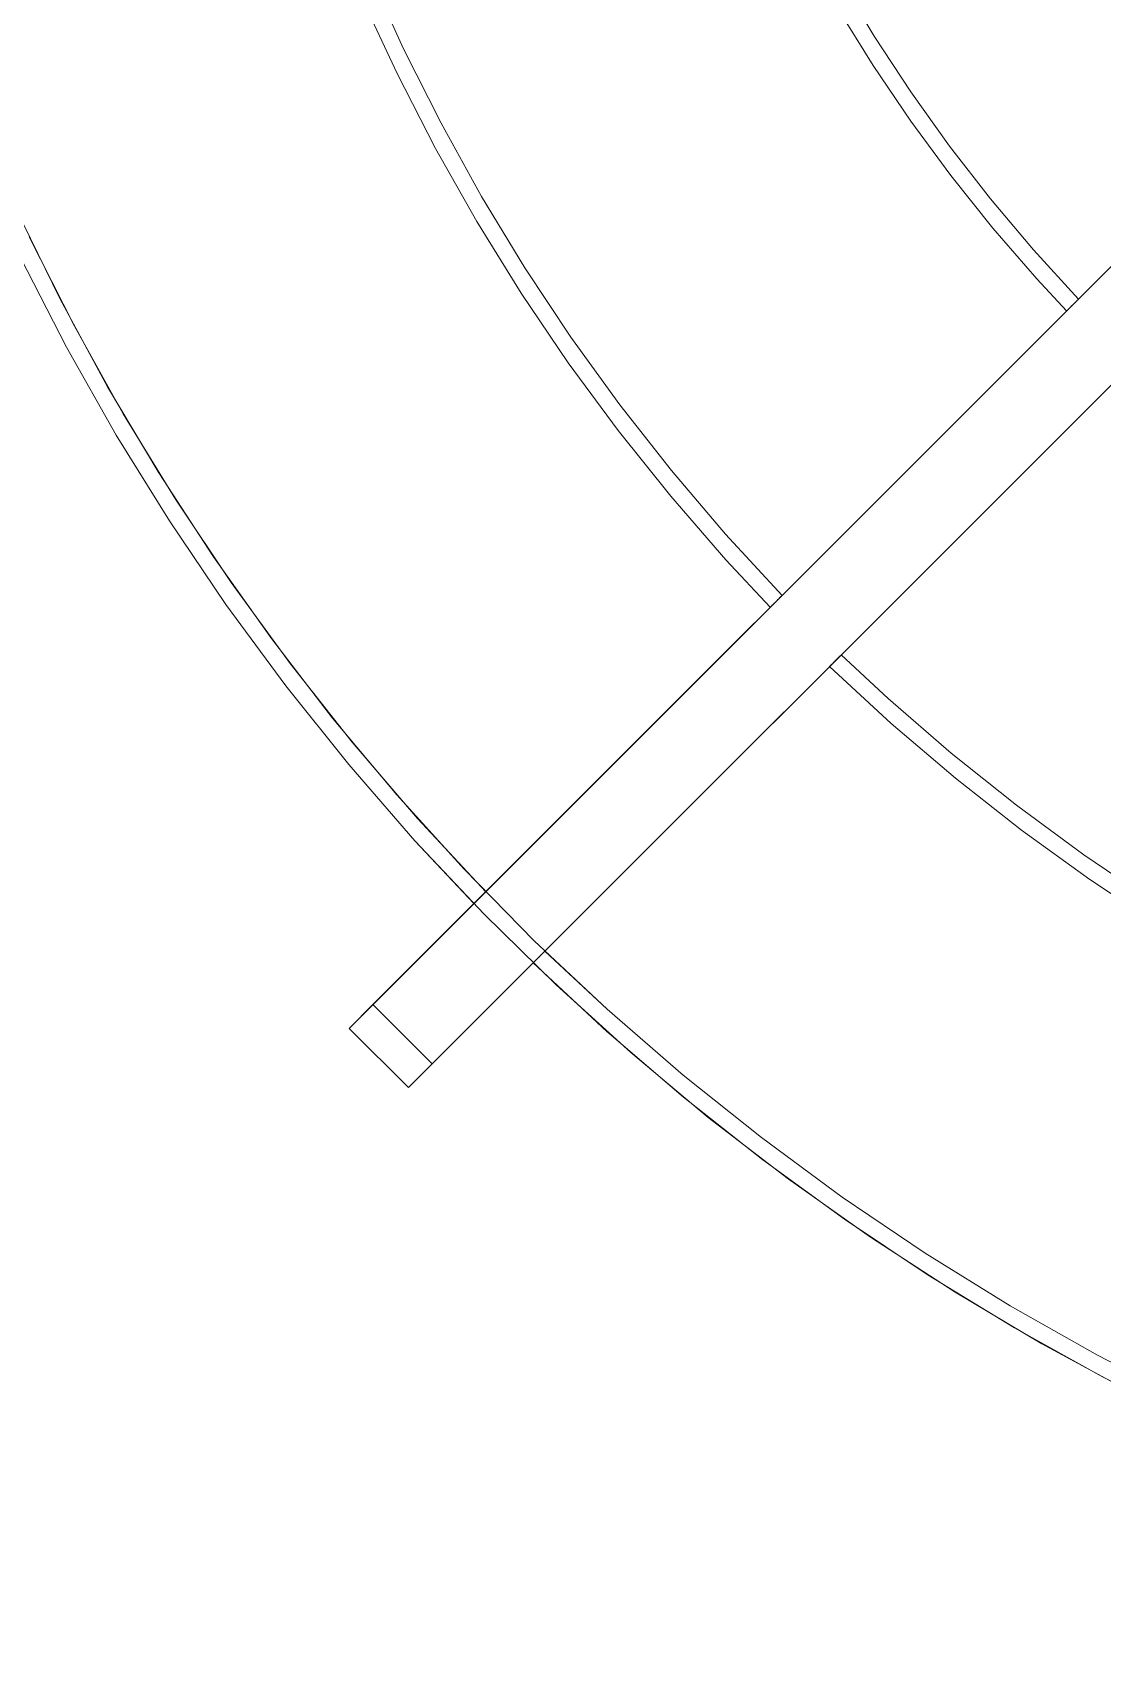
# Model space of a CAD drawing. Header units: millimetres. Extents: x -22227 to 20164, y 15335 to 61747.
# Drawn here: x -5887.4 to -5759.8, y 60945.9 to 61141.6 of the extents above; entities that cross this region are included whole.
import ezdxf

# ---------------------------------------------------------------- set-up
doc = ezdxf.new("R2010")
doc.units = ezdxf.units.MM
doc.layers.add('M-EQPM', color=7, linetype='Continuous', lineweight=5)

# ---------------------------------------------------------------- blocks, each defined once
blk = doc.blocks.new('DanNong_VRV - OD-A-1-1235631-MẶT BẰNG BỐ TRÍ THIẾT BỊ')
at = {"layer": 'M-EQPM'}
for p, q in [((-18.72, -35.93), (173.61, 156.4)), ((173.61, 156.4), (-15.9, -33.1)), ((180.68, 149.33), (-11.65, -43)), ((-8.82, -40.17), (180.68, 149.33)), ((-15.9, -33.1), (-18.72, -35.93)), ((-15.9, -33.1), (-8.82, -40.17)), ((-15.9, -33.1), (-8.82, -40.17)), ((-18.72, -35.93), (-11.65, -43)), ((-18.72, -35.93), (-11.65, -43)), ((-11.65, -43), (-8.82, -40.17))]:
    blk.add_line(p, q, dxfattribs=at)
at = {"layer": 'M-EQPM', "flags": 128}
for points in [[(-57.93, 56.05), (-52.43, 45.34), (-46.5, 34.86), (-40.16, 24.63), (-33.42, 14.66), (-26.28, 4.96), (-18.76, -4.44), (-10.87, -13.54), (-3.85, -21.05)], [(-57.93, 56.05), (-52.43, 45.34), (-46.5, 34.86), (-40.16, 24.63), (-33.42, 14.66), (-26.28, 4.96), (-18.76, -4.44), (-10.87, -13.54), (-2.62, -22.31), (5.97, -30.74), (14.89, -38.82), (24.13, -46.55), (33.66, -53.89), (43.49, -60.85), (53.58, -67.41), (63.93, -73.56), (74.52, -79.29)], [(-57.93, 56.05), (-52.43, 45.34), (-46.5, 34.86), (-40.16, 24.63), (-33.42, 14.66), (-26.28, 4.96), (-18.76, -4.44), (-10.87, -13.54), (-2.62, -22.31), (5.97, -30.74), (14.89, -38.82), (24.13, -46.55), (33.66, -53.89), (43.49, -60.85), (53.58, -67.41), (63.93, -73.56), (74.52, -79.29)], [(81.21, -80.41), (70.57, -74.94), (60.16, -69.06), (49.99, -62.76), (40.09, -56.06), (30.46, -48.97), (21.12, -41.5), (12.08, -33.66), (3.37, -25.47), (-5.01, -16.94), (-13.04, -8.08), (-20.71, 1.1), (-28, 10.58), (-34.92, 20.33), (-41.43, 30.36), (-47.54, 40.64), (-53.23, 51.16), (-58.5, 61.9)], [(81.21, -80.41), (70.57, -74.94), (60.16, -69.06), (49.99, -62.76), (40.09, -56.06), (30.46, -48.97), (21.12, -41.5), (12.08, -33.66), (3.37, -25.47), (-5.01, -16.94), (-13.04, -8.08), (-20.71, 1.1), (-28, 10.58), (-34.92, 20.33), (-41.43, 30.36), (-47.54, 40.64), (-53.23, 51.16), (-58.5, 61.9)], [(-2.43, -19.64), (-10.57, -10.88), (-18.35, -1.8), (-25.77, 7.59), (-32.8, 17.26), (-39.44, 27.21), (-45.68, 37.41), (-51.5, 47.86), (-56.91, 58.52)], [(-17.23, 87.11), (-13.01, 78.01), (-8.42, 69.08), (-3.48, 60.34), (1.81, 51.8), (7.43, 43.49), (13.38, 35.4), (19.65, 27.56), (26.23, 19.98), (31.52, 14.31)], [(32.93, 15.72), (26.18, 23.04), (19.72, 30.63), (13.57, 38.46), (7.74, 46.54), (2.24, 54.84), (-2.93, 63.35), (-7.75, 72.07), (-12.22, 80.97), (-16.33, 90.04)], [(39.55, 85.81), (43.78, 78.98), (48.28, 72.32), (53.05, 65.84), (58.07, 59.57), (63.34, 53.49), (66.88, 49.67)], [(68.29, 51.09), (62.93, 56.96), (57.8, 63.05), (52.92, 69.34), (48.29, 75.81), (43.92, 82.47), (39.83, 89.3)], [(238.7, -59.4), (228.77, -60.25), (218.82, -60.7), (208.86, -60.75), (198.91, -60.41), (188.98, -59.66), (179.09, -58.53), (169.24, -56.99), (159.47, -55.07), (149.79, -52.75), (140.2, -50.05), (130.73, -46.97), (121.39, -43.51), (112.2, -39.68), (103.16, -35.49), (94.3, -30.94), (85.63, -26.03), (77.17, -20.79), (68.92, -15.21), (60.9, -9.31), (53.12, -3.09), (45.6, 3.44), (40, 8.65)], [(38.59, 7.24), (45.96, 0.43), (53.61, -6.08), (61.5, -12.28), (69.64, -18.16), (78.01, -23.71), (86.59, -28.91), (95.38, -33.78), (104.35, -38.28), (113.49, -42.43), (122.79, -46.2), (132.24, -49.6), (141.81, -52.62), (151.5, -55.25), (161.29, -57.5), (171.15, -59.35), (181.09, -60.8), (191.07, -61.86), (201.09, -62.52), (211.13, -62.77), (221.16, -62.63), (231.19, -62.08), (241.18, -61.13)], [(243.96, -109.12), (232.04, -110.14), (220.09, -110.68), (208.13, -110.75), (196.18, -110.33), (184.26, -109.44), (172.38, -108.07), (160.56, -106.23), (148.83, -103.92), (137.19, -101.14), (125.68, -97.9), (114.31, -94.2), (103.1, -90.04), (92.06, -85.45), (81.21, -80.41), (70.57, -74.94), (60.16, -69.06), (49.99, -62.76), (40.09, -56.06), (30.46, -48.97), (21.12, -41.5), (12.08, -33.66), (4.64, -26.71)], [(3.23, -28.12), (12.04, -36.32), (21.18, -44.15), (30.63, -51.62), (40.37, -58.7), (50.38, -65.39), (60.65, -71.67), (71.16, -77.53), (81.9, -82.97), (92.85, -87.98), (103.99, -92.54), (115.31, -96.65), (126.78, -100.31), (138.39, -103.51), (150.11, -106.24), (161.94, -108.5), (173.84, -110.28), (185.81, -111.59), (197.82, -112.42), (209.86, -112.77), (221.89, -112.63), (233.92, -112.01), (245.91, -110.92)]]:
    blk.add_lwpolyline(points, dxfattribs=at)
at = {"layer": 'M-EQPM'}
for points in [[(68.29, 51.09), (68.29, 51.09), (68.27, 51.07), (68.17, 50.96), (68.01, 50.8), (67.81, 50.6), (67.59, 50.38), (67.37, 50.16), (67.16, 49.96), (67.01, 49.8), (66.9, 49.7), (66.88, 49.67), (66.88, 49.67)], [(66.88, 49.67), (66.88, 49.67), (66.9, 49.7), (67.01, 49.8), (67.16, 49.96), (67.37, 50.16), (67.59, 50.38), (67.81, 50.6), (68.01, 50.8), (68.17, 50.96), (68.27, 51.07), (68.29, 51.09), (68.29, 51.09)], [(32.93, 15.72), (32.93, 15.72), (32.91, 15.7), (32.8, 15.6), (32.65, 15.44), (32.45, 15.24), (32.22, 15.02), (32, 14.79), (31.8, 14.59), (31.64, 14.44), (31.54, 14.33), (31.52, 14.31), (31.52, 14.31)], [(31.52, 14.31), (31.52, 14.31), (31.54, 14.33), (31.64, 14.44), (31.8, 14.59), (32, 14.79), (32.22, 15.02), (32.45, 15.24), (32.65, 15.44), (32.8, 15.6), (32.91, 15.7), (32.93, 15.72), (32.93, 15.72)], [(38.59, 7.24), (38.59, 7.24), (38.61, 7.26), (38.71, 7.36), (38.87, 7.52), (39.07, 7.72), (39.29, 7.95), (39.52, 8.17), (39.72, 8.37), (39.88, 8.53), (39.98, 8.63), (40, 8.65), (40, 8.65)], [(40, 8.65), (40, 8.65), (39.98, 8.63), (39.88, 8.53), (39.72, 8.37), (39.52, 8.17), (39.29, 7.95), (39.07, 7.72), (38.87, 7.52), (38.71, 7.36), (38.61, 7.26), (38.59, 7.24), (38.59, 7.24)], [(-3.85, -21.05), (-3.84, -21.05), (-3.82, -21.03), (-3.72, -20.93), (-3.56, -20.77), (-3.36, -20.57), (-3.14, -20.34), (-2.92, -20.12), (-2.72, -19.92), (-2.56, -19.76), (-2.45, -19.66), (-2.43, -19.64), (-2.43, -19.64)], [(-2.43, -19.64), (-2.43, -19.64), (-2.45, -19.66), (-2.56, -19.76), (-2.72, -19.92), (-2.92, -20.12), (-3.14, -20.34), (-3.36, -20.57), (-3.56, -20.77), (-3.72, -20.93), (-3.82, -21.03), (-3.84, -21.05), (-3.85, -21.05)], [(4.64, -26.71), (4.64, -26.71), (4.62, -26.73), (4.51, -26.83), (4.36, -26.99), (4.16, -27.19), (3.93, -27.42), (3.71, -27.64), (3.51, -27.84), (3.35, -28), (3.25, -28.1), (3.23, -28.12), (3.23, -28.12)], [(3.23, -28.12), (3.23, -28.12), (3.25, -28.1), (3.35, -28), (3.51, -27.84), (3.71, -27.64), (3.93, -27.42), (4.16, -27.19), (4.36, -26.99), (4.51, -26.83), (4.62, -26.73), (4.64, -26.71), (4.64, -26.71)]]:
    blk.add_open_spline(points, degree=3, dxfattribs=at)
blk = doc.blocks.new('DanNong_VRV - OD-A-1-V165-MẶT BẰNG BỐ TRÍ THIẾT BỊ')
at = {"layer": 'M-EQPM'}
for p, q in [((-18.72, -35.93), (173.61, 156.4)), ((173.61, 156.4), (-15.9, -33.1)), ((180.68, 149.33), (-11.65, -43)), ((-8.82, -40.17), (180.68, 149.33)), ((-15.9, -33.1), (-18.72, -35.93)), ((-15.9, -33.1), (-8.82, -40.17)), ((-15.9, -33.1), (-8.82, -40.17)), ((-18.72, -35.93), (-11.65, -43)), ((-18.72, -35.93), (-11.65, -43)), ((-11.65, -43), (-8.82, -40.17))]:
    blk.add_line(p, q, dxfattribs=at)
at = {"layer": 'M-EQPM', "flags": 128}
for points in [[(-57.93, 56.05), (-52.43, 45.34), (-46.5, 34.86), (-40.16, 24.63), (-33.42, 14.66), (-26.28, 4.96), (-18.76, -4.44), (-10.87, -13.54), (-3.85, -21.05)], [(-57.93, 56.05), (-52.43, 45.34), (-46.5, 34.86), (-40.16, 24.63), (-33.42, 14.66), (-26.28, 4.96), (-18.76, -4.44), (-10.87, -13.54), (-2.62, -22.31), (5.97, -30.74), (14.89, -38.82), (24.13, -46.55), (33.66, -53.89), (43.49, -60.85), (53.58, -67.41), (63.93, -73.56), (74.52, -79.29)], [(-57.93, 56.05), (-52.43, 45.34), (-46.5, 34.86), (-40.16, 24.63), (-33.42, 14.66), (-26.28, 4.96), (-18.76, -4.44), (-10.87, -13.54), (-2.62, -22.31), (5.97, -30.74), (14.89, -38.82), (24.13, -46.55), (33.66, -53.89), (43.49, -60.85), (53.58, -67.41), (63.93, -73.56), (74.52, -79.29)], [(81.21, -80.41), (70.57, -74.94), (60.16, -69.06), (49.99, -62.76), (40.09, -56.06), (30.46, -48.97), (21.12, -41.5), (12.08, -33.66), (3.37, -25.47), (-5.01, -16.94), (-13.04, -8.08), (-20.71, 1.1), (-28, 10.58), (-34.92, 20.33), (-41.43, 30.36), (-47.54, 40.64), (-53.23, 51.16), (-58.5, 61.9)], [(81.21, -80.41), (70.57, -74.94), (60.16, -69.06), (49.99, -62.76), (40.09, -56.06), (30.46, -48.97), (21.12, -41.5), (12.08, -33.66), (3.37, -25.47), (-5.01, -16.94), (-13.04, -8.08), (-20.71, 1.1), (-28, 10.58), (-34.92, 20.33), (-41.43, 30.36), (-47.54, 40.64), (-53.23, 51.16), (-58.5, 61.9)], [(-2.43, -19.64), (-10.57, -10.88), (-18.35, -1.8), (-25.77, 7.59), (-32.8, 17.26), (-39.44, 27.21), (-45.68, 37.41), (-51.5, 47.86), (-56.91, 58.52)], [(-17.23, 87.11), (-13.01, 78.01), (-8.42, 69.08), (-3.48, 60.34), (1.81, 51.8), (7.43, 43.49), (13.38, 35.4), (19.65, 27.56), (26.23, 19.98), (31.52, 14.31)], [(32.93, 15.72), (26.18, 23.04), (19.72, 30.63), (13.57, 38.46), (7.74, 46.54), (2.24, 54.84), (-2.93, 63.35), (-7.75, 72.07), (-12.22, 80.97), (-16.33, 90.04)], [(39.55, 85.81), (43.78, 78.98), (48.28, 72.32), (53.05, 65.84), (58.07, 59.57), (63.34, 53.49), (66.88, 49.67)], [(68.29, 51.09), (62.93, 56.96), (57.8, 63.05), (52.92, 69.34), (48.29, 75.81), (43.92, 82.47), (39.83, 89.3)], [(238.7, -59.4), (228.77, -60.25), (218.82, -60.7), (208.86, -60.75), (198.91, -60.41), (188.98, -59.66), (179.09, -58.53), (169.24, -56.99), (159.47, -55.07), (149.79, -52.75), (140.2, -50.05), (130.73, -46.97), (121.39, -43.51), (112.2, -39.68), (103.16, -35.49), (94.3, -30.94), (85.63, -26.03), (77.17, -20.79), (68.92, -15.21), (60.9, -9.31), (53.12, -3.09), (45.6, 3.44), (40, 8.65)], [(38.59, 7.24), (45.96, 0.43), (53.61, -6.08), (61.5, -12.28), (69.64, -18.16), (78.01, -23.71), (86.59, -28.91), (95.38, -33.78), (104.35, -38.28), (113.49, -42.43), (122.79, -46.2), (132.24, -49.6), (141.81, -52.62), (151.5, -55.25), (161.29, -57.5), (171.15, -59.35), (181.09, -60.8), (191.07, -61.86), (201.09, -62.52), (211.13, -62.77), (221.16, -62.63), (231.19, -62.08), (241.18, -61.13)], [(243.96, -109.12), (232.04, -110.14), (220.09, -110.68), (208.13, -110.75), (196.18, -110.33), (184.26, -109.44), (172.38, -108.07), (160.56, -106.23), (148.83, -103.92), (137.19, -101.14), (125.68, -97.9), (114.31, -94.2), (103.1, -90.04), (92.06, -85.45), (81.21, -80.41), (70.57, -74.94), (60.16, -69.06), (49.99, -62.76), (40.09, -56.06), (30.46, -48.97), (21.12, -41.5), (12.08, -33.66), (4.64, -26.71)], [(3.23, -28.12), (12.04, -36.32), (21.18, -44.15), (30.63, -51.62), (40.37, -58.7), (50.38, -65.39), (60.65, -71.67), (71.16, -77.53), (81.9, -82.97), (92.85, -87.98), (103.99, -92.54), (115.31, -96.65), (126.78, -100.31), (138.39, -103.51), (150.11, -106.24), (161.94, -108.5), (173.84, -110.28), (185.81, -111.59), (197.82, -112.42), (209.86, -112.77), (221.89, -112.63), (233.92, -112.01), (245.91, -110.92)]]:
    blk.add_lwpolyline(points, dxfattribs=at)
at = {"layer": 'M-EQPM'}
for points in [[(68.29, 51.09), (68.29, 51.09), (68.27, 51.07), (68.17, 50.96), (68.01, 50.8), (67.81, 50.6), (67.59, 50.38), (67.37, 50.16), (67.16, 49.96), (67.01, 49.8), (66.9, 49.7), (66.88, 49.67), (66.88, 49.67)], [(66.88, 49.67), (66.88, 49.67), (66.9, 49.7), (67.01, 49.8), (67.16, 49.96), (67.37, 50.16), (67.59, 50.38), (67.81, 50.6), (68.01, 50.8), (68.17, 50.96), (68.27, 51.07), (68.29, 51.09), (68.29, 51.09)], [(32.93, 15.72), (32.93, 15.72), (32.91, 15.7), (32.8, 15.6), (32.65, 15.44), (32.45, 15.24), (32.22, 15.02), (32, 14.79), (31.8, 14.59), (31.64, 14.44), (31.54, 14.33), (31.52, 14.31), (31.52, 14.31)], [(31.52, 14.31), (31.52, 14.31), (31.54, 14.33), (31.64, 14.44), (31.8, 14.59), (32, 14.79), (32.22, 15.02), (32.45, 15.24), (32.65, 15.44), (32.8, 15.6), (32.91, 15.7), (32.93, 15.72), (32.93, 15.72)], [(38.59, 7.24), (38.59, 7.24), (38.61, 7.26), (38.71, 7.36), (38.87, 7.52), (39.07, 7.72), (39.29, 7.95), (39.52, 8.17), (39.72, 8.37), (39.88, 8.53), (39.98, 8.63), (40, 8.65), (40, 8.65)], [(40, 8.65), (40, 8.65), (39.98, 8.63), (39.88, 8.53), (39.72, 8.37), (39.52, 8.17), (39.29, 7.95), (39.07, 7.72), (38.87, 7.52), (38.71, 7.36), (38.61, 7.26), (38.59, 7.24), (38.59, 7.24)], [(-3.85, -21.05), (-3.84, -21.05), (-3.82, -21.03), (-3.72, -20.93), (-3.56, -20.77), (-3.36, -20.57), (-3.14, -20.34), (-2.92, -20.12), (-2.72, -19.92), (-2.56, -19.76), (-2.45, -19.66), (-2.43, -19.64), (-2.43, -19.64)], [(-2.43, -19.64), (-2.43, -19.64), (-2.45, -19.66), (-2.56, -19.76), (-2.72, -19.92), (-2.92, -20.12), (-3.14, -20.34), (-3.36, -20.57), (-3.56, -20.77), (-3.72, -20.93), (-3.82, -21.03), (-3.84, -21.05), (-3.85, -21.05)], [(4.64, -26.71), (4.64, -26.71), (4.62, -26.73), (4.51, -26.83), (4.36, -26.99), (4.16, -27.19), (3.93, -27.42), (3.71, -27.64), (3.51, -27.84), (3.35, -28), (3.25, -28.1), (3.23, -28.12), (3.23, -28.12)], [(3.23, -28.12), (3.23, -28.12), (3.25, -28.1), (3.35, -28), (3.51, -27.84), (3.71, -27.64), (3.93, -27.42), (4.16, -27.19), (4.36, -26.99), (4.51, -26.83), (4.62, -26.73), (4.64, -26.71), (4.64, -26.71)]]:
    blk.add_open_spline(points, degree=3, dxfattribs=at)
blk = doc.blocks.new('DanNong_VRV - OD-A-1-V174-MẶT BẰNG BỐ TRÍ THIẾT BỊ')
at = {"layer": 'M-EQPM'}
for p, q in [((-18.72, -35.93), (173.61, 156.4)), ((-18.72, -35.93), (173.61, 156.4)), ((173.61, 156.4), (-15.9, -33.1)), ((173.61, 156.4), (-15.9, -33.1)), ((180.68, 149.33), (-11.65, -43)), ((180.68, 149.33), (-11.65, -43)), ((-8.82, -40.17), (180.68, 149.33)), ((-8.82, -40.17), (180.68, 149.33)), ((-15.9, -33.1), (-18.72, -35.93)), ((-15.9, -33.1), (-18.72, -35.93)), ((-15.9, -33.1), (-8.82, -40.17)), ((-15.9, -33.1), (-8.82, -40.17)), ((-15.9, -33.1), (-8.82, -40.17)), ((-15.9, -33.1), (-8.82, -40.17)), ((-18.72, -35.93), (-11.65, -43)), ((-18.72, -35.93), (-11.65, -43)), ((-18.72, -35.93), (-11.65, -43)), ((-18.72, -35.93), (-11.65, -43)), ((-11.65, -43), (-8.82, -40.17)), ((-11.65, -43), (-8.82, -40.17))]:
    blk.add_line(p, q, dxfattribs=at)
at = {"layer": 'M-EQPM', "flags": 128}
for points in [[(-57.93, 56.05), (-52.43, 45.34), (-46.5, 34.86), (-40.16, 24.63), (-33.42, 14.66), (-26.28, 4.96), (-18.76, -4.44), (-10.87, -13.54), (-3.85, -21.05)], [(-57.93, 56.05), (-52.43, 45.34), (-46.5, 34.86), (-40.16, 24.63), (-33.42, 14.66), (-26.28, 4.96), (-18.76, -4.44), (-10.87, -13.54), (-2.62, -22.31), (5.97, -30.74), (14.89, -38.82), (24.13, -46.55), (33.66, -53.89), (43.49, -60.85), (53.58, -67.41), (63.93, -73.56), (74.52, -79.29)], [(-57.93, 56.05), (-52.43, 45.34), (-46.5, 34.86), (-40.16, 24.63), (-33.42, 14.66), (-26.28, 4.96), (-18.76, -4.44), (-10.87, -13.54), (-2.62, -22.31), (5.97, -30.74), (14.89, -38.82), (24.13, -46.55), (33.66, -53.89), (43.49, -60.85), (53.58, -67.41), (63.93, -73.56), (74.52, -79.29)], [(-57.93, 56.05), (-52.43, 45.34), (-46.5, 34.86), (-40.16, 24.63), (-33.42, 14.66), (-26.28, 4.96), (-18.76, -4.44), (-10.87, -13.54), (-3.85, -21.05)], [(-57.93, 56.05), (-52.43, 45.34), (-46.5, 34.86), (-40.16, 24.63), (-33.42, 14.66), (-26.28, 4.96), (-18.76, -4.44), (-10.87, -13.54), (-2.62, -22.31), (5.97, -30.74), (14.89, -38.82), (24.13, -46.55), (33.66, -53.89), (43.49, -60.85), (53.58, -67.41), (63.93, -73.56), (74.52, -79.29)], [(-57.93, 56.05), (-52.43, 45.34), (-46.5, 34.86), (-40.16, 24.63), (-33.42, 14.66), (-26.28, 4.96), (-18.76, -4.44), (-10.87, -13.54), (-2.62, -22.31), (5.97, -30.74), (14.89, -38.82), (24.13, -46.55), (33.66, -53.89), (43.49, -60.85), (53.58, -67.41), (63.93, -73.56), (74.52, -79.29)], [(81.21, -80.41), (70.57, -74.94), (60.16, -69.06), (49.99, -62.76), (40.09, -56.06), (30.46, -48.97), (21.12, -41.5), (12.08, -33.66), (3.37, -25.47), (-5.01, -16.94), (-13.04, -8.08), (-20.71, 1.1), (-28, 10.58), (-34.92, 20.33), (-41.43, 30.36), (-47.54, 40.64), (-53.23, 51.16), (-58.5, 61.9)], [(81.21, -80.41), (70.57, -74.94), (60.16, -69.06), (49.99, -62.76), (40.09, -56.06), (30.46, -48.97), (21.12, -41.5), (12.08, -33.66), (3.37, -25.47), (-5.01, -16.94), (-13.04, -8.08), (-20.71, 1.1), (-28, 10.58), (-34.92, 20.33), (-41.43, 30.36), (-47.54, 40.64), (-53.23, 51.16), (-58.5, 61.9)], [(81.21, -80.41), (70.57, -74.94), (60.16, -69.06), (49.99, -62.76), (40.09, -56.06), (30.46, -48.97), (21.12, -41.5), (12.08, -33.66), (3.37, -25.47), (-5.01, -16.94), (-13.04, -8.08), (-20.71, 1.1), (-28, 10.58), (-34.92, 20.33), (-41.43, 30.36), (-47.54, 40.64), (-53.23, 51.16), (-58.5, 61.9)], [(81.21, -80.41), (70.57, -74.94), (60.16, -69.06), (49.99, -62.76), (40.09, -56.06), (30.46, -48.97), (21.12, -41.5), (12.08, -33.66), (3.37, -25.47), (-5.01, -16.94), (-13.04, -8.08), (-20.71, 1.1), (-28, 10.58), (-34.92, 20.33), (-41.43, 30.36), (-47.54, 40.64), (-53.23, 51.16), (-58.5, 61.9)], [(-2.43, -19.64), (-10.57, -10.88), (-18.35, -1.8), (-25.77, 7.59), (-32.8, 17.26), (-39.44, 27.21), (-45.68, 37.41), (-51.5, 47.86), (-56.91, 58.52)], [(-2.43, -19.64), (-10.57, -10.88), (-18.35, -1.8), (-25.77, 7.59), (-32.8, 17.26), (-39.44, 27.21), (-45.68, 37.41), (-51.5, 47.86), (-56.91, 58.52)], [(-17.23, 87.11), (-13.01, 78.01), (-8.42, 69.08), (-3.48, 60.34), (1.81, 51.8), (7.43, 43.49), (13.38, 35.4), (19.65, 27.56), (26.23, 19.98), (31.52, 14.31)], [(-17.23, 87.11), (-13.01, 78.01), (-8.42, 69.08), (-3.48, 60.34), (1.81, 51.8), (7.43, 43.49), (13.38, 35.4), (19.65, 27.56), (26.23, 19.98), (31.52, 14.31)], [(32.93, 15.72), (26.18, 23.04), (19.72, 30.63), (13.57, 38.46), (7.74, 46.54), (2.24, 54.84), (-2.93, 63.35), (-7.75, 72.07), (-12.22, 80.97), (-16.33, 90.04)], [(32.93, 15.72), (26.18, 23.04), (19.72, 30.63), (13.57, 38.46), (7.74, 46.54), (2.24, 54.84), (-2.93, 63.35), (-7.75, 72.07), (-12.22, 80.97), (-16.33, 90.04)], [(39.55, 85.81), (43.78, 78.98), (48.28, 72.32), (53.05, 65.84), (58.07, 59.57), (63.34, 53.49), (66.88, 49.67)], [(39.55, 85.81), (43.78, 78.98), (48.28, 72.32), (53.05, 65.84), (58.07, 59.57), (63.34, 53.49), (66.88, 49.67)], [(68.29, 51.09), (62.93, 56.96), (57.8, 63.05), (52.92, 69.34), (48.29, 75.81), (43.92, 82.47), (39.83, 89.3)], [(68.29, 51.09), (62.93, 56.96), (57.8, 63.05), (52.92, 69.34), (48.29, 75.81), (43.92, 82.47), (39.83, 89.3)], [(238.7, -59.4), (228.77, -60.25), (218.82, -60.7), (208.86, -60.75), (198.91, -60.41), (188.98, -59.66), (179.09, -58.53), (169.24, -56.99), (159.47, -55.07), (149.79, -52.75), (140.2, -50.05), (130.73, -46.97), (121.39, -43.51), (112.2, -39.68), (103.16, -35.49), (94.3, -30.94), (85.63, -26.03), (77.17, -20.79), (68.92, -15.21), (60.9, -9.31), (53.12, -3.09), (45.6, 3.44), (40, 8.65)], [(238.7, -59.4), (228.77, -60.25), (218.82, -60.7), (208.86, -60.75), (198.91, -60.41), (188.98, -59.66), (179.09, -58.53), (169.24, -56.99), (159.47, -55.07), (149.79, -52.75), (140.2, -50.05), (130.73, -46.97), (121.39, -43.51), (112.2, -39.68), (103.16, -35.49), (94.3, -30.94), (85.63, -26.03), (77.17, -20.79), (68.92, -15.21), (60.9, -9.31), (53.12, -3.09), (45.6, 3.44), (40, 8.65)], [(38.59, 7.24), (45.96, 0.43), (53.61, -6.08), (61.5, -12.28), (69.64, -18.16), (78.01, -23.71), (86.59, -28.91), (95.38, -33.78), (104.35, -38.28), (113.49, -42.43), (122.79, -46.2), (132.24, -49.6), (141.81, -52.62), (151.5, -55.25), (161.29, -57.5), (171.15, -59.35), (181.09, -60.8), (191.07, -61.86), (201.09, -62.52), (211.13, -62.77), (221.16, -62.63), (231.19, -62.08), (241.18, -61.13)], [(38.59, 7.24), (45.96, 0.43), (53.61, -6.08), (61.5, -12.28), (69.64, -18.16), (78.01, -23.71), (86.59, -28.91), (95.38, -33.78), (104.35, -38.28), (113.49, -42.43), (122.79, -46.2), (132.24, -49.6), (141.81, -52.62), (151.5, -55.25), (161.29, -57.5), (171.15, -59.35), (181.09, -60.8), (191.07, -61.86), (201.09, -62.52), (211.13, -62.77), (221.16, -62.63), (231.19, -62.08), (241.18, -61.13)], [(243.96, -109.12), (232.04, -110.14), (220.09, -110.68), (208.13, -110.75), (196.18, -110.33), (184.26, -109.44), (172.38, -108.07), (160.56, -106.23), (148.83, -103.92), (137.19, -101.14), (125.68, -97.9), (114.31, -94.2), (103.1, -90.04), (92.06, -85.45), (81.21, -80.41), (70.57, -74.94), (60.16, -69.06), (49.99, -62.76), (40.09, -56.06), (30.46, -48.97), (21.12, -41.5), (12.08, -33.66), (4.64, -26.71)], [(243.96, -109.12), (232.04, -110.14), (220.09, -110.68), (208.13, -110.75), (196.18, -110.33), (184.26, -109.44), (172.38, -108.07), (160.56, -106.23), (148.83, -103.92), (137.19, -101.14), (125.68, -97.9), (114.31, -94.2), (103.1, -90.04), (92.06, -85.45), (81.21, -80.41), (70.57, -74.94), (60.16, -69.06), (49.99, -62.76), (40.09, -56.06), (30.46, -48.97), (21.12, -41.5), (12.08, -33.66), (4.64, -26.71)], [(3.23, -28.12), (12.04, -36.32), (21.18, -44.15), (30.63, -51.62), (40.37, -58.7), (50.38, -65.39), (60.65, -71.67), (71.16, -77.53), (81.9, -82.97), (92.85, -87.98), (103.99, -92.54), (115.31, -96.65), (126.78, -100.31), (138.39, -103.51), (150.11, -106.24), (161.94, -108.5), (173.84, -110.28), (185.81, -111.59), (197.82, -112.42), (209.86, -112.77), (221.89, -112.63), (233.92, -112.01), (245.91, -110.92)], [(3.23, -28.12), (12.04, -36.32), (21.18, -44.15), (30.63, -51.62), (40.37, -58.7), (50.38, -65.39), (60.65, -71.67), (71.16, -77.53), (81.9, -82.97), (92.85, -87.98), (103.99, -92.54), (115.31, -96.65), (126.78, -100.31), (138.39, -103.51), (150.11, -106.24), (161.94, -108.5), (173.84, -110.28), (185.81, -111.59), (197.82, -112.42), (209.86, -112.77), (221.89, -112.63), (233.92, -112.01), (245.91, -110.92)]]:
    blk.add_lwpolyline(points, dxfattribs=at)
at = {"layer": 'M-EQPM'}
for points in [[(68.29, 51.09), (68.29, 51.09), (68.27, 51.07), (68.17, 50.96), (68.01, 50.8), (67.81, 50.6), (67.59, 50.38), (67.37, 50.16), (67.16, 49.96), (67.01, 49.8), (66.9, 49.7), (66.88, 49.67), (66.88, 49.67)], [(66.88, 49.67), (66.88, 49.67), (66.9, 49.7), (67.01, 49.8), (67.16, 49.96), (67.37, 50.16), (67.59, 50.38), (67.81, 50.6), (68.01, 50.8), (68.17, 50.96), (68.27, 51.07), (68.29, 51.09), (68.29, 51.09)], [(68.29, 51.09), (68.29, 51.09), (68.27, 51.07), (68.17, 50.96), (68.01, 50.8), (67.81, 50.6), (67.59, 50.38), (67.37, 50.16), (67.16, 49.96), (67.01, 49.8), (66.9, 49.7), (66.88, 49.67), (66.88, 49.67)], [(66.88, 49.67), (66.88, 49.67), (66.9, 49.7), (67.01, 49.8), (67.16, 49.96), (67.37, 50.16), (67.59, 50.38), (67.81, 50.6), (68.01, 50.8), (68.17, 50.96), (68.27, 51.07), (68.29, 51.09), (68.29, 51.09)], [(32.93, 15.72), (32.93, 15.72), (32.91, 15.7), (32.8, 15.6), (32.65, 15.44), (32.45, 15.24), (32.22, 15.02), (32, 14.79), (31.8, 14.59), (31.64, 14.44), (31.54, 14.33), (31.52, 14.31), (31.52, 14.31)], [(31.52, 14.31), (31.52, 14.31), (31.54, 14.33), (31.64, 14.44), (31.8, 14.59), (32, 14.79), (32.22, 15.02), (32.45, 15.24), (32.65, 15.44), (32.8, 15.6), (32.91, 15.7), (32.93, 15.72), (32.93, 15.72)], [(32.93, 15.72), (32.93, 15.72), (32.91, 15.7), (32.8, 15.6), (32.65, 15.44), (32.45, 15.24), (32.22, 15.02), (32, 14.79), (31.8, 14.59), (31.64, 14.44), (31.54, 14.33), (31.52, 14.31), (31.52, 14.31)], [(31.52, 14.31), (31.52, 14.31), (31.54, 14.33), (31.64, 14.44), (31.8, 14.59), (32, 14.79), (32.22, 15.02), (32.45, 15.24), (32.65, 15.44), (32.8, 15.6), (32.91, 15.7), (32.93, 15.72), (32.93, 15.72)], [(38.59, 7.24), (38.59, 7.24), (38.61, 7.26), (38.71, 7.36), (38.87, 7.52), (39.07, 7.72), (39.29, 7.95), (39.52, 8.17), (39.72, 8.37), (39.88, 8.53), (39.98, 8.63), (40, 8.65), (40, 8.65)], [(40, 8.65), (40, 8.65), (39.98, 8.63), (39.88, 8.53), (39.72, 8.37), (39.52, 8.17), (39.29, 7.95), (39.07, 7.72), (38.87, 7.52), (38.71, 7.36), (38.61, 7.26), (38.59, 7.24), (38.59, 7.24)], [(38.59, 7.24), (38.59, 7.24), (38.61, 7.26), (38.71, 7.36), (38.87, 7.52), (39.07, 7.72), (39.29, 7.95), (39.52, 8.17), (39.72, 8.37), (39.88, 8.53), (39.98, 8.63), (40, 8.65), (40, 8.65)], [(40, 8.65), (40, 8.65), (39.98, 8.63), (39.88, 8.53), (39.72, 8.37), (39.52, 8.17), (39.29, 7.95), (39.07, 7.72), (38.87, 7.52), (38.71, 7.36), (38.61, 7.26), (38.59, 7.24), (38.59, 7.24)], [(-3.85, -21.05), (-3.84, -21.05), (-3.82, -21.03), (-3.72, -20.93), (-3.56, -20.77), (-3.36, -20.57), (-3.14, -20.34), (-2.92, -20.12), (-2.72, -19.92), (-2.56, -19.76), (-2.45, -19.66), (-2.43, -19.64), (-2.43, -19.64)], [(-2.43, -19.64), (-2.43, -19.64), (-2.45, -19.66), (-2.56, -19.76), (-2.72, -19.92), (-2.92, -20.12), (-3.14, -20.34), (-3.36, -20.57), (-3.56, -20.77), (-3.72, -20.93), (-3.82, -21.03), (-3.84, -21.05), (-3.85, -21.05)], [(-3.85, -21.05), (-3.84, -21.05), (-3.82, -21.03), (-3.72, -20.93), (-3.56, -20.77), (-3.36, -20.57), (-3.14, -20.34), (-2.92, -20.12), (-2.72, -19.92), (-2.56, -19.76), (-2.45, -19.66), (-2.43, -19.64), (-2.43, -19.64)], [(-2.43, -19.64), (-2.43, -19.64), (-2.45, -19.66), (-2.56, -19.76), (-2.72, -19.92), (-2.92, -20.12), (-3.14, -20.34), (-3.36, -20.57), (-3.56, -20.77), (-3.72, -20.93), (-3.82, -21.03), (-3.84, -21.05), (-3.85, -21.05)], [(4.64, -26.71), (4.64, -26.71), (4.62, -26.73), (4.51, -26.83), (4.36, -26.99), (4.16, -27.19), (3.93, -27.42), (3.71, -27.64), (3.51, -27.84), (3.35, -28), (3.25, -28.1), (3.23, -28.12), (3.23, -28.12)], [(3.23, -28.12), (3.23, -28.12), (3.25, -28.1), (3.35, -28), (3.51, -27.84), (3.71, -27.64), (3.93, -27.42), (4.16, -27.19), (4.36, -26.99), (4.51, -26.83), (4.62, -26.73), (4.64, -26.71), (4.64, -26.71)], [(4.64, -26.71), (4.64, -26.71), (4.62, -26.73), (4.51, -26.83), (4.36, -26.99), (4.16, -27.19), (3.93, -27.42), (3.71, -27.64), (3.51, -27.84), (3.35, -28), (3.25, -28.1), (3.23, -28.12), (3.23, -28.12)], [(3.23, -28.12), (3.23, -28.12), (3.25, -28.1), (3.35, -28), (3.51, -27.84), (3.71, -27.64), (3.93, -27.42), (4.16, -27.19), (4.36, -26.99), (4.51, -26.83), (4.62, -26.73), (4.64, -26.71), (4.64, -26.71)]]:
    blk.add_open_spline(points, degree=3, dxfattribs=at)
blk = doc.blocks.new('DanNong_VRV - OD-A-1-V179-MẶT BẰNG BỐ TRÍ THIẾT BỊ')
at = {"layer": 'M-EQPM'}
for p, q in [((-18.72, -35.93), (173.61, 156.4)), ((-18.72, -35.93), (173.61, 156.4)), ((173.61, 156.4), (-15.9, -33.1)), ((173.61, 156.4), (-15.9, -33.1)), ((180.68, 149.33), (-11.65, -43)), ((180.68, 149.33), (-11.65, -43)), ((-8.82, -40.17), (180.68, 149.33)), ((-8.82, -40.17), (180.68, 149.33)), ((-15.9, -33.1), (-18.72, -35.93)), ((-15.9, -33.1), (-18.72, -35.93)), ((-15.9, -33.1), (-8.82, -40.17)), ((-15.9, -33.1), (-8.82, -40.17)), ((-15.9, -33.1), (-8.82, -40.17)), ((-15.9, -33.1), (-8.82, -40.17)), ((-18.72, -35.93), (-11.65, -43)), ((-18.72, -35.93), (-11.65, -43)), ((-18.72, -35.93), (-11.65, -43)), ((-18.72, -35.93), (-11.65, -43)), ((-11.65, -43), (-8.82, -40.17)), ((-11.65, -43), (-8.82, -40.17))]:
    blk.add_line(p, q, dxfattribs=at)
at = {"layer": 'M-EQPM', "flags": 128}
for points in [[(-57.93, 56.05), (-52.43, 45.34), (-46.5, 34.86), (-40.16, 24.63), (-33.42, 14.66), (-26.28, 4.96), (-18.76, -4.44), (-10.87, -13.54), (-3.85, -21.05)], [(-57.93, 56.05), (-52.43, 45.34), (-46.5, 34.86), (-40.16, 24.63), (-33.42, 14.66), (-26.28, 4.96), (-18.76, -4.44), (-10.87, -13.54), (-2.62, -22.31), (5.97, -30.74), (14.89, -38.82), (24.13, -46.55), (33.66, -53.89), (43.49, -60.85), (53.58, -67.41), (63.93, -73.56), (74.52, -79.29)], [(-57.93, 56.05), (-52.43, 45.34), (-46.5, 34.86), (-40.16, 24.63), (-33.42, 14.66), (-26.28, 4.96), (-18.76, -4.44), (-10.87, -13.54), (-2.62, -22.31), (5.97, -30.74), (14.89, -38.82), (24.13, -46.55), (33.66, -53.89), (43.49, -60.85), (53.58, -67.41), (63.93, -73.56), (74.52, -79.29)], [(-57.93, 56.05), (-52.43, 45.34), (-46.5, 34.86), (-40.16, 24.63), (-33.42, 14.66), (-26.28, 4.96), (-18.76, -4.44), (-10.87, -13.54), (-3.85, -21.05)], [(-57.93, 56.05), (-52.43, 45.34), (-46.5, 34.86), (-40.16, 24.63), (-33.42, 14.66), (-26.28, 4.96), (-18.76, -4.44), (-10.87, -13.54), (-2.62, -22.31), (5.97, -30.74), (14.89, -38.82), (24.13, -46.55), (33.66, -53.89), (43.49, -60.85), (53.58, -67.41), (63.93, -73.56), (74.52, -79.29)], [(-57.93, 56.05), (-52.43, 45.34), (-46.5, 34.86), (-40.16, 24.63), (-33.42, 14.66), (-26.28, 4.96), (-18.76, -4.44), (-10.87, -13.54), (-2.62, -22.31), (5.97, -30.74), (14.89, -38.82), (24.13, -46.55), (33.66, -53.89), (43.49, -60.85), (53.58, -67.41), (63.93, -73.56), (74.52, -79.29)], [(81.21, -80.41), (70.57, -74.94), (60.16, -69.06), (49.99, -62.76), (40.09, -56.06), (30.46, -48.97), (21.12, -41.5), (12.08, -33.66), (3.37, -25.47), (-5.01, -16.94), (-13.04, -8.08), (-20.71, 1.1), (-28, 10.58), (-34.92, 20.33), (-41.43, 30.36), (-47.54, 40.64), (-53.23, 51.16), (-58.5, 61.9)], [(81.21, -80.41), (70.57, -74.94), (60.16, -69.06), (49.99, -62.76), (40.09, -56.06), (30.46, -48.97), (21.12, -41.5), (12.08, -33.66), (3.37, -25.47), (-5.01, -16.94), (-13.04, -8.08), (-20.71, 1.1), (-28, 10.58), (-34.92, 20.33), (-41.43, 30.36), (-47.54, 40.64), (-53.23, 51.16), (-58.5, 61.9)], [(81.21, -80.41), (70.57, -74.94), (60.16, -69.06), (49.99, -62.76), (40.09, -56.06), (30.46, -48.97), (21.12, -41.5), (12.08, -33.66), (3.37, -25.47), (-5.01, -16.94), (-13.04, -8.08), (-20.71, 1.1), (-28, 10.58), (-34.92, 20.33), (-41.43, 30.36), (-47.54, 40.64), (-53.23, 51.16), (-58.5, 61.9)], [(81.21, -80.41), (70.57, -74.94), (60.16, -69.06), (49.99, -62.76), (40.09, -56.06), (30.46, -48.97), (21.12, -41.5), (12.08, -33.66), (3.37, -25.47), (-5.01, -16.94), (-13.04, -8.08), (-20.71, 1.1), (-28, 10.58), (-34.92, 20.33), (-41.43, 30.36), (-47.54, 40.64), (-53.23, 51.16), (-58.5, 61.9)], [(-2.43, -19.64), (-10.57, -10.88), (-18.35, -1.8), (-25.77, 7.59), (-32.8, 17.26), (-39.44, 27.21), (-45.68, 37.41), (-51.5, 47.86), (-56.91, 58.52)], [(-2.43, -19.64), (-10.57, -10.88), (-18.35, -1.8), (-25.77, 7.59), (-32.8, 17.26), (-39.44, 27.21), (-45.68, 37.41), (-51.5, 47.86), (-56.91, 58.52)], [(-17.23, 87.11), (-13.01, 78.01), (-8.42, 69.08), (-3.48, 60.34), (1.81, 51.8), (7.43, 43.49), (13.38, 35.4), (19.65, 27.56), (26.23, 19.98), (31.52, 14.31)], [(-17.23, 87.11), (-13.01, 78.01), (-8.42, 69.08), (-3.48, 60.34), (1.81, 51.8), (7.43, 43.49), (13.38, 35.4), (19.65, 27.56), (26.23, 19.98), (31.52, 14.31)], [(32.93, 15.72), (26.18, 23.04), (19.72, 30.63), (13.57, 38.46), (7.74, 46.54), (2.24, 54.84), (-2.93, 63.35), (-7.75, 72.07), (-12.22, 80.97), (-16.33, 90.04)], [(32.93, 15.72), (26.18, 23.04), (19.72, 30.63), (13.57, 38.46), (7.74, 46.54), (2.24, 54.84), (-2.93, 63.35), (-7.75, 72.07), (-12.22, 80.97), (-16.33, 90.04)], [(39.55, 85.81), (43.78, 78.98), (48.28, 72.32), (53.05, 65.84), (58.07, 59.57), (63.34, 53.49), (66.88, 49.67)], [(39.55, 85.81), (43.78, 78.98), (48.28, 72.32), (53.05, 65.84), (58.07, 59.57), (63.34, 53.49), (66.88, 49.67)], [(68.29, 51.09), (62.93, 56.96), (57.8, 63.05), (52.92, 69.34), (48.29, 75.81), (43.92, 82.47), (39.83, 89.3)], [(68.29, 51.09), (62.93, 56.96), (57.8, 63.05), (52.92, 69.34), (48.29, 75.81), (43.92, 82.47), (39.83, 89.3)], [(238.7, -59.4), (228.77, -60.25), (218.82, -60.7), (208.86, -60.75), (198.91, -60.41), (188.98, -59.66), (179.09, -58.53), (169.24, -56.99), (159.47, -55.07), (149.79, -52.75), (140.2, -50.05), (130.73, -46.97), (121.39, -43.51), (112.2, -39.68), (103.16, -35.49), (94.3, -30.94), (85.63, -26.03), (77.17, -20.79), (68.92, -15.21), (60.9, -9.31), (53.12, -3.09), (45.6, 3.44), (40, 8.65)], [(238.7, -59.4), (228.77, -60.25), (218.82, -60.7), (208.86, -60.75), (198.91, -60.41), (188.98, -59.66), (179.09, -58.53), (169.24, -56.99), (159.47, -55.07), (149.79, -52.75), (140.2, -50.05), (130.73, -46.97), (121.39, -43.51), (112.2, -39.68), (103.16, -35.49), (94.3, -30.94), (85.63, -26.03), (77.17, -20.79), (68.92, -15.21), (60.9, -9.31), (53.12, -3.09), (45.6, 3.44), (40, 8.65)], [(38.59, 7.24), (45.96, 0.43), (53.61, -6.08), (61.5, -12.28), (69.64, -18.16), (78.01, -23.71), (86.59, -28.91), (95.38, -33.78), (104.35, -38.28), (113.49, -42.43), (122.79, -46.2), (132.24, -49.6), (141.81, -52.62), (151.5, -55.25), (161.29, -57.5), (171.15, -59.35), (181.09, -60.8), (191.07, -61.86), (201.09, -62.52), (211.13, -62.77), (221.16, -62.63), (231.19, -62.08), (241.18, -61.13)], [(38.59, 7.24), (45.96, 0.43), (53.61, -6.08), (61.5, -12.28), (69.64, -18.16), (78.01, -23.71), (86.59, -28.91), (95.38, -33.78), (104.35, -38.28), (113.49, -42.43), (122.79, -46.2), (132.24, -49.6), (141.81, -52.62), (151.5, -55.25), (161.29, -57.5), (171.15, -59.35), (181.09, -60.8), (191.07, -61.86), (201.09, -62.52), (211.13, -62.77), (221.16, -62.63), (231.19, -62.08), (241.18, -61.13)], [(243.96, -109.12), (232.04, -110.14), (220.09, -110.68), (208.13, -110.75), (196.18, -110.33), (184.26, -109.44), (172.38, -108.07), (160.56, -106.23), (148.83, -103.92), (137.19, -101.14), (125.68, -97.9), (114.31, -94.2), (103.1, -90.04), (92.06, -85.45), (81.21, -80.41), (70.57, -74.94), (60.16, -69.06), (49.99, -62.76), (40.09, -56.06), (30.46, -48.97), (21.12, -41.5), (12.08, -33.66), (4.64, -26.71)], [(243.96, -109.12), (232.04, -110.14), (220.09, -110.68), (208.13, -110.75), (196.18, -110.33), (184.26, -109.44), (172.38, -108.07), (160.56, -106.23), (148.83, -103.92), (137.19, -101.14), (125.68, -97.9), (114.31, -94.2), (103.1, -90.04), (92.06, -85.45), (81.21, -80.41), (70.57, -74.94), (60.16, -69.06), (49.99, -62.76), (40.09, -56.06), (30.46, -48.97), (21.12, -41.5), (12.08, -33.66), (4.64, -26.71)], [(3.23, -28.12), (12.04, -36.32), (21.18, -44.15), (30.63, -51.62), (40.37, -58.7), (50.38, -65.39), (60.65, -71.67), (71.16, -77.53), (81.9, -82.97), (92.85, -87.98), (103.99, -92.54), (115.31, -96.65), (126.78, -100.31), (138.39, -103.51), (150.11, -106.24), (161.94, -108.5), (173.84, -110.28), (185.81, -111.59), (197.82, -112.42), (209.86, -112.77), (221.89, -112.63), (233.92, -112.01), (245.91, -110.92)], [(3.23, -28.12), (12.04, -36.32), (21.18, -44.15), (30.63, -51.62), (40.37, -58.7), (50.38, -65.39), (60.65, -71.67), (71.16, -77.53), (81.9, -82.97), (92.85, -87.98), (103.99, -92.54), (115.31, -96.65), (126.78, -100.31), (138.39, -103.51), (150.11, -106.24), (161.94, -108.5), (173.84, -110.28), (185.81, -111.59), (197.82, -112.42), (209.86, -112.77), (221.89, -112.63), (233.92, -112.01), (245.91, -110.92)]]:
    blk.add_lwpolyline(points, dxfattribs=at)
at = {"layer": 'M-EQPM'}
for points in [[(68.29, 51.09), (68.29, 51.09), (68.27, 51.07), (68.17, 50.96), (68.01, 50.8), (67.81, 50.6), (67.59, 50.38), (67.37, 50.16), (67.16, 49.96), (67.01, 49.8), (66.9, 49.7), (66.88, 49.67), (66.88, 49.67)], [(66.88, 49.67), (66.88, 49.67), (66.9, 49.7), (67.01, 49.8), (67.16, 49.96), (67.37, 50.16), (67.59, 50.38), (67.81, 50.6), (68.01, 50.8), (68.17, 50.96), (68.27, 51.07), (68.29, 51.09), (68.29, 51.09)], [(68.29, 51.09), (68.29, 51.09), (68.27, 51.07), (68.17, 50.96), (68.01, 50.8), (67.81, 50.6), (67.59, 50.38), (67.37, 50.16), (67.16, 49.96), (67.01, 49.8), (66.9, 49.7), (66.88, 49.67), (66.88, 49.67)], [(66.88, 49.67), (66.88, 49.67), (66.9, 49.7), (67.01, 49.8), (67.16, 49.96), (67.37, 50.16), (67.59, 50.38), (67.81, 50.6), (68.01, 50.8), (68.17, 50.96), (68.27, 51.07), (68.29, 51.09), (68.29, 51.09)], [(32.93, 15.72), (32.93, 15.72), (32.91, 15.7), (32.8, 15.6), (32.65, 15.44), (32.45, 15.24), (32.22, 15.02), (32, 14.79), (31.8, 14.59), (31.64, 14.44), (31.54, 14.33), (31.52, 14.31), (31.52, 14.31)], [(31.52, 14.31), (31.52, 14.31), (31.54, 14.33), (31.64, 14.44), (31.8, 14.59), (32, 14.79), (32.22, 15.02), (32.45, 15.24), (32.65, 15.44), (32.8, 15.6), (32.91, 15.7), (32.93, 15.72), (32.93, 15.72)], [(32.93, 15.72), (32.93, 15.72), (32.91, 15.7), (32.8, 15.6), (32.65, 15.44), (32.45, 15.24), (32.22, 15.02), (32, 14.79), (31.8, 14.59), (31.64, 14.44), (31.54, 14.33), (31.52, 14.31), (31.52, 14.31)], [(31.52, 14.31), (31.52, 14.31), (31.54, 14.33), (31.64, 14.44), (31.8, 14.59), (32, 14.79), (32.22, 15.02), (32.45, 15.24), (32.65, 15.44), (32.8, 15.6), (32.91, 15.7), (32.93, 15.72), (32.93, 15.72)], [(38.59, 7.24), (38.59, 7.24), (38.61, 7.26), (38.71, 7.36), (38.87, 7.52), (39.07, 7.72), (39.29, 7.95), (39.52, 8.17), (39.72, 8.37), (39.88, 8.53), (39.98, 8.63), (40, 8.65), (40, 8.65)], [(40, 8.65), (40, 8.65), (39.98, 8.63), (39.88, 8.53), (39.72, 8.37), (39.52, 8.17), (39.29, 7.95), (39.07, 7.72), (38.87, 7.52), (38.71, 7.36), (38.61, 7.26), (38.59, 7.24), (38.59, 7.24)], [(38.59, 7.24), (38.59, 7.24), (38.61, 7.26), (38.71, 7.36), (38.87, 7.52), (39.07, 7.72), (39.29, 7.95), (39.52, 8.17), (39.72, 8.37), (39.88, 8.53), (39.98, 8.63), (40, 8.65), (40, 8.65)], [(40, 8.65), (40, 8.65), (39.98, 8.63), (39.88, 8.53), (39.72, 8.37), (39.52, 8.17), (39.29, 7.95), (39.07, 7.72), (38.87, 7.52), (38.71, 7.36), (38.61, 7.26), (38.59, 7.24), (38.59, 7.24)], [(-3.85, -21.05), (-3.84, -21.05), (-3.82, -21.03), (-3.72, -20.93), (-3.56, -20.77), (-3.36, -20.57), (-3.14, -20.34), (-2.92, -20.12), (-2.72, -19.92), (-2.56, -19.76), (-2.45, -19.66), (-2.43, -19.64), (-2.43, -19.64)], [(-2.43, -19.64), (-2.43, -19.64), (-2.45, -19.66), (-2.56, -19.76), (-2.72, -19.92), (-2.92, -20.12), (-3.14, -20.34), (-3.36, -20.57), (-3.56, -20.77), (-3.72, -20.93), (-3.82, -21.03), (-3.84, -21.05), (-3.85, -21.05)], [(-3.85, -21.05), (-3.84, -21.05), (-3.82, -21.03), (-3.72, -20.93), (-3.56, -20.77), (-3.36, -20.57), (-3.14, -20.34), (-2.92, -20.12), (-2.72, -19.92), (-2.56, -19.76), (-2.45, -19.66), (-2.43, -19.64), (-2.43, -19.64)], [(-2.43, -19.64), (-2.43, -19.64), (-2.45, -19.66), (-2.56, -19.76), (-2.72, -19.92), (-2.92, -20.12), (-3.14, -20.34), (-3.36, -20.57), (-3.56, -20.77), (-3.72, -20.93), (-3.82, -21.03), (-3.84, -21.05), (-3.85, -21.05)], [(4.64, -26.71), (4.64, -26.71), (4.62, -26.73), (4.51, -26.83), (4.36, -26.99), (4.16, -27.19), (3.93, -27.42), (3.71, -27.64), (3.51, -27.84), (3.35, -28), (3.25, -28.1), (3.23, -28.12), (3.23, -28.12)], [(3.23, -28.12), (3.23, -28.12), (3.25, -28.1), (3.35, -28), (3.51, -27.84), (3.71, -27.64), (3.93, -27.42), (4.16, -27.19), (4.36, -26.99), (4.51, -26.83), (4.62, -26.73), (4.64, -26.71), (4.64, -26.71)], [(4.64, -26.71), (4.64, -26.71), (4.62, -26.73), (4.51, -26.83), (4.36, -26.99), (4.16, -27.19), (3.93, -27.42), (3.71, -27.64), (3.51, -27.84), (3.35, -28), (3.25, -28.1), (3.23, -28.12), (3.23, -28.12)], [(3.23, -28.12), (3.23, -28.12), (3.25, -28.1), (3.35, -28), (3.51, -27.84), (3.71, -27.64), (3.93, -27.42), (4.16, -27.19), (4.36, -26.99), (4.51, -26.83), (4.62, -26.73), (4.64, -26.71), (4.64, -26.71)]]:
    blk.add_open_spline(points, degree=3, dxfattribs=at)
blk = doc.blocks.new('AK-SGS-M3-Hrvt_rvt-1-MẶT BẰNG BỐ TRÍ THIẾT BỊ')
at = {"layer": 'M-EQPM', "lineweight": 9}
for name in ['DanNong_VRV - OD-A-1-1235631-MẶT BẰNG BỐ TRÍ THIẾT BỊ', 'DanNong_VRV - OD-A-1-V165-MẶT BẰNG BỐ TRÍ THIẾT BỊ', 'DanNong_VRV - OD-A-1-V174-MẶT BẰNG BỐ TRÍ THIẾT BỊ', 'DanNong_VRV - OD-A-1-V179-MẶT BẰNG BỐ TRÍ THIẾT BỊ']:
    blk.add_blockref(name, (-5830.9, 61058.71), dxfattribs=at)

msp = doc.modelspace()

# ---------------------------------------------------------------- block references
at = {"lineweight": 5}
msp.add_blockref('AK-SGS-M3-Hrvt_rvt-1-MẶT BẰNG BỐ TRÍ THIẾT BỊ', (0, 0), dxfattribs=at)

doc.saveas('drawing.dxf')
